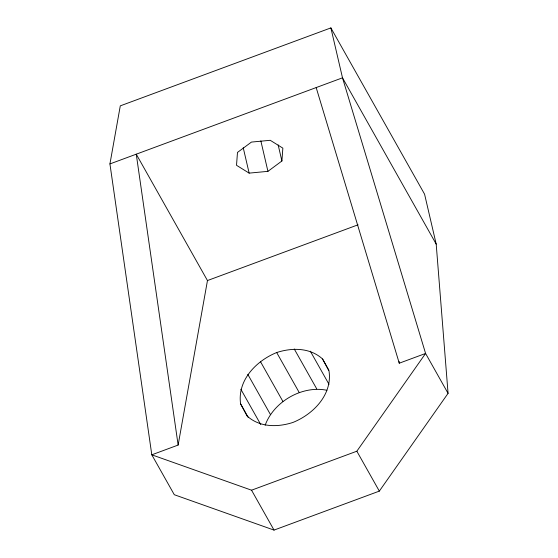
<?xml version="1.0" encoding="UTF-8"?>
<svg xmlns="http://www.w3.org/2000/svg" width="558" height="558" viewBox="0 0 558 558"><rect width="100%" height="100%" fill="white"/><g stroke="black" fill="none" stroke-linecap="round" stroke-linejoin="round"><path stroke-width="0.84" d="M322.566 358.989L329.046 371.119C332.435 394.687 313.38 414.169 292.957 422.441C277.577 427.428 259.637 427.463 247.075 415.989L240.596 403.859C237.206 380.291 256.262 360.81 276.684 352.537C292.064 347.55 310.004 347.522 322.566 358.989L328.927 370.282M281.902 160.997L282.857 148.142L270.239 140.302L251.449 142.081L237.478 152.432L236.522 165.294L249.14 173.126L267.938 171.348L281.902 160.997L278.156 144.92M109.933 163.926L120.284 105.86L330.88 27.9L424.575 194.177L436.196 244.104L448.067 393.362L379.328 491.117L274.027 530.1L174.291 494.716L151.804 454.812L109.933 163.926L342.5 77.827L436.196 244.104M178.135 445.061L207.464 280.555L136.257 154.182L178.135 445.061L151.804 454.812L251.546 490.196L356.841 451.213L425.587 353.458L342.5 77.827L330.88 27.9M265.162 425.231C273.755 401.593 302.164 385.194 326.89 390.272M207.464 280.555L358.076 224.797M316.177 87.571L399.256 363.202L425.587 353.458L448.067 393.362M310.339 351.198L329.011 384.329M356.841 451.213L379.328 491.117M294.226 348.938L316.714 388.842M276.684 352.537L299.172 392.448M260.377 361.465L282.864 401.376M247.794 374.355L270.281 414.259M240.847 389.24L260.788 424.631M240.596 403.859L248.233 417.419M251.546 490.196L274.027 530.1M260.844 140.881L267.938 171.348M243.232 147.737L249.14 173.126M399.123 361.465L399.256 363.202"/></g></svg>
